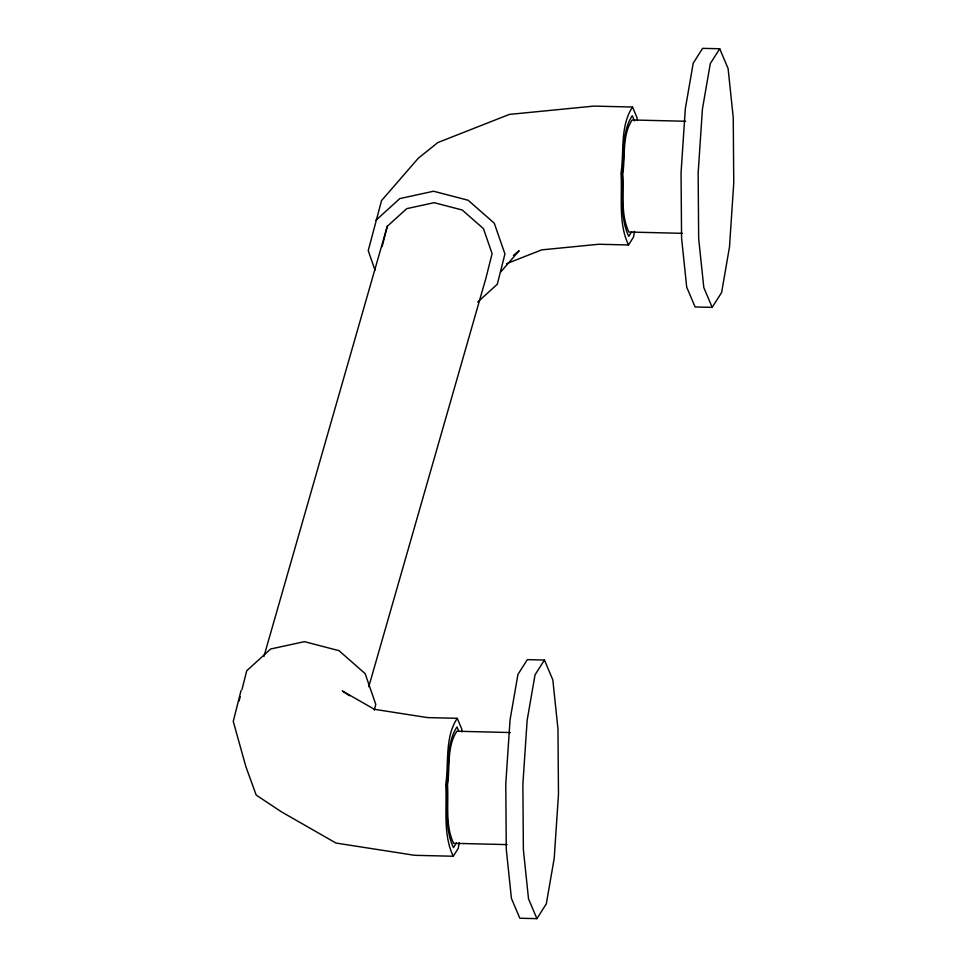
<?xml version="1.0" encoding="UTF-8"?>
<svg xmlns="http://www.w3.org/2000/svg" width="967" height="967" viewBox="0 0 967 967"><rect width="100%" height="100%" fill="white"/><g stroke="black" fill="none" stroke-linecap="round" stroke-linejoin="round"><path stroke-width="1.45" d="M459.24 842.62L458.249 848.337L453.233 856.242L414.553 855.299L335.96 843.043L281.482 811.869L256.195 795.079L245.848 766.577L233.252 721.382L241.061 690.498M634.509 231.355L633.518 237.06L628.514 244.965L598.827 244.252L541.677 249.873L506.599 263.665M239.079 701.051L240.167 696.723M241.992 689.507L246.73 670.747L270.639 649.002L304.412 641.653L338.994 650.658L365.115 673.612L375.776 704.363L374.314 710.141M637.301 120.524L636.999 117.611L632.527 107.035L593.847 106.104L509.355 114.408L437.87 142.536L418.288 158.25L381.542 200.58L368.234 250.646L375.015 270.216M382.146 246.609L387.259 226.326L406.696 208.667L434.135 202.683L462.226 210.008L483.452 228.659L492.106 253.644L485.893 278.266L368.79 686.679M263.918 656.46L387.259 226.326M632.527 107.035C619.871 126.194 624.247 151.565 621.019 173.335C622.422 197.05 618.022 222.833 628.514 244.965M719.714 48.761L710.31 63.592L702.417 109.09L698.15 173.069L698.658 238.39L703.795 287.55L712.183 307.373L695.104 306.962L686.703 287.139L681.566 237.979L681.058 172.658L685.325 108.679L693.218 63.169L702.622 48.35L719.714 48.761L728.115 68.584L733.252 117.744L733.748 183.065L729.481 247.056L721.6 292.554L712.183 307.373M631.681 231.729L628.755 236.347C619.581 216.983 623.437 194.415 622.204 173.673C625.02 154.611 621.201 132.419 632.273 115.665L634.509 120.948M349.546 695.744L342.318 690.946L374.398 709.307L427.571 717.599L457.246 718.312C444.59 737.47 448.966 762.83 445.739 784.612C447.141 808.315 442.741 834.11 453.233 856.242M544.433 660.038L535.029 674.857L527.136 720.355L522.869 784.346L523.377 849.667L528.514 898.827L536.915 918.65L519.823 918.239L511.422 898.416L506.285 849.256L505.777 783.935L510.044 719.944L517.937 674.446L527.341 659.627L544.433 660.038L552.834 679.861L557.971 729.021L558.479 794.342L554.212 858.321L546.319 903.831L536.915 918.65M456.4 843.006L453.475 847.624C444.3 828.26 448.156 805.692 446.923 784.938C449.752 765.888 445.92 743.696 456.992 726.93L458.672 730.895M500.833 271.836L519.17 250.719L513.404 255.336M375.885 220.331L399.794 198.598L433.567 191.236L468.149 200.254L494.27 223.196L504.931 253.946L497.28 284.262L477.71 302.055M685.639 121.262L632.14 119.968C621.866 135.537 625.419 156.146 622.796 173.83C623.945 193.098 620.367 214.058 628.888 232.032L682.376 233.325M510.358 732.539L456.859 731.245C446.585 746.802 450.138 767.423 447.516 785.107C448.664 804.375 445.086 825.334 453.608 843.309L507.095 844.602M457.246 718.312L461.718 728.888L462.021 731.801"/></g></svg>
